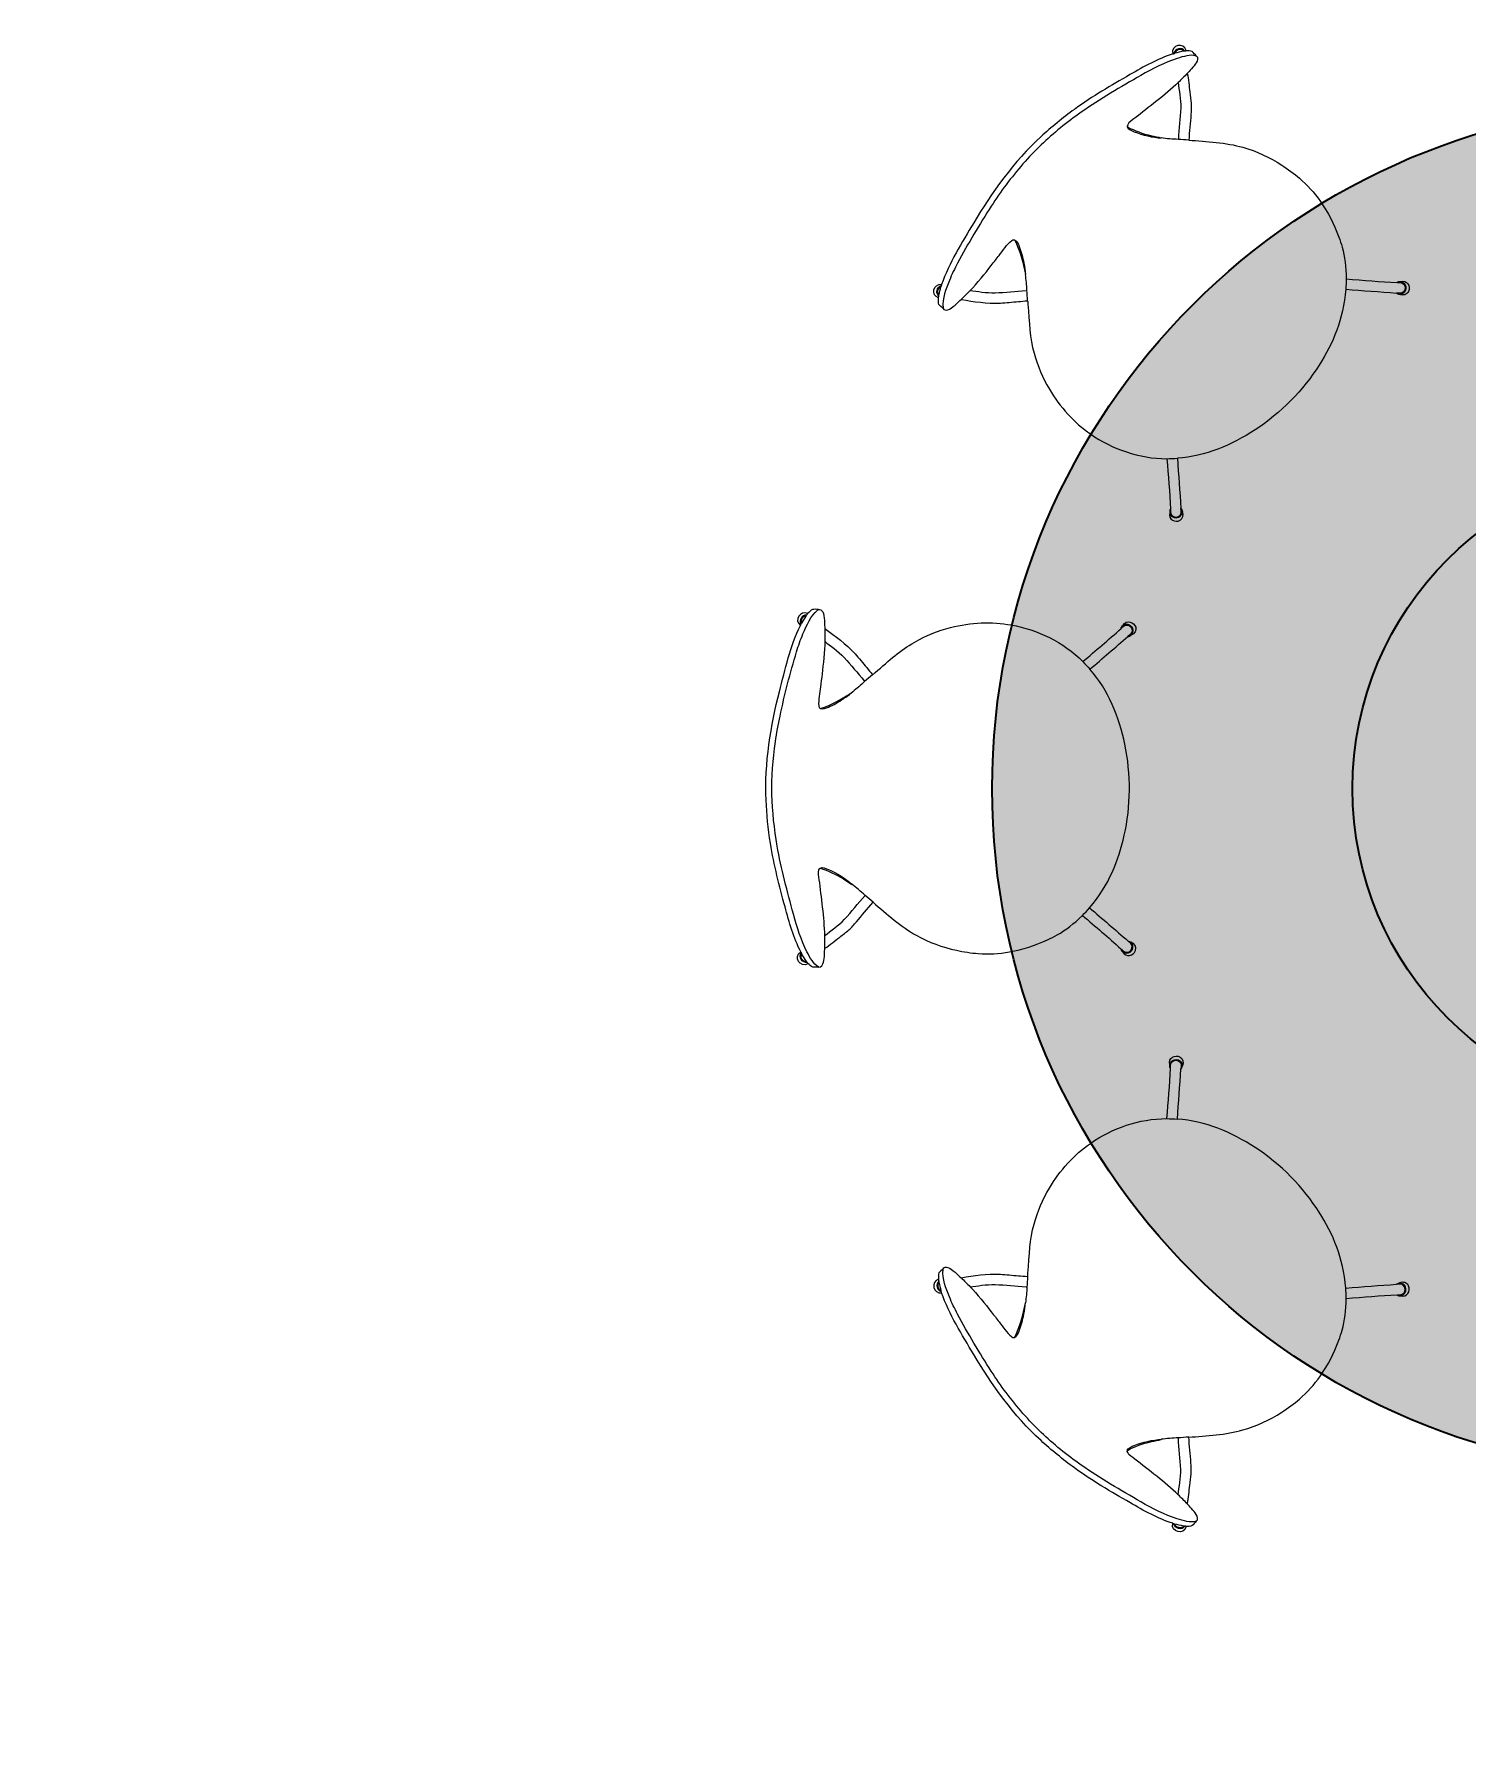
# Model space of a CAD drawing. Header units: millimetres. Extents: x -153917 to -31303, y -39726 to 31262.
# Drawn here: x -71831 to -69846, y -2523 to -167 of the extents above; entities that cross this region are included whole.
import ezdxf

# ---------------------------------------------------------------- set-up
doc = ezdxf.new("R2010")
doc.units = ezdxf.units.MM
doc.header["$LTSCALE"] = 5
for name, color, linetype in [('Bemating', 1, 'Continuous'), ('invulling muren', 252, 'Continuous'), ('Meubel', 8, 'Continuous')]:
    doc.layers.add(name, color=color, linetype=linetype)
doc.styles.add('Geneva', font='')
doc.styles.get('Geneva').set_extended_font_data('Geneva')
doc.dimstyles.new('ISO-25', dxfattribs={"dimtxt": 100, "dimasz": 25, "dimexe": 1.25, "dimexo": 0.625, "dimtad": 1, "dimtxsty": 'Standard', "dimblk": 'ARCHTICK', "dimcen": 2.5, "dimse1": 1, "dimse2": 1, "dimadec": 0, "dimazin": 0, "dimtfac": 1, "dimtmove": 0, "dimatfit": 3, "dimfxl": 1, "dimarcsym": 0})

# ---------------------------------------------------------------- blocks, each defined once
blk = doc.blocks.new('_ArchTick')
at = {"color": 0, "linetype": 'ByBlock', "const_width": 0.15}
blk.add_lwpolyline([(-0.5, -0.5), (0.5, 0.5)], dxfattribs=at)
blk = doc.blocks.new('*D524')
at = {"layer": 'Bemating', "color": 0, "lineweight": -2, "transparency": 16777216}
for p, q in [((-80401.8, -10738.3), (-80401.8, -10989.5)), ((-63201.8, -10738.3), (-63201.8, -10989.5)), ((-80401.8, -10988.3), (-63201.8, -10988.3))]:
    blk.add_line(p, q, dxfattribs=at)
at = {"layer": 'Defpoints', "color": 0, "transparency": 16777216}
for p in [(-80401.8, 501.3), (-63201.8, -2778.7), (-63201.8, -10988.3)]:
    blk.add_point(p, dxfattribs=at)
at = {"layer": 'Bemating', "color": 0, "lineweight": -2, "transparency": 16777216, "xscale": 75, "yscale": 75, "zscale": 75, "rotation": 180}
blk.add_blockref('_ArchTick', (-80401.8, -10988.3), dxfattribs=at)
at = {"layer": 'Bemating', "color": 0, "lineweight": -2, "transparency": 16777216, "xscale": 75, "yscale": 75, "zscale": 75}
blk.add_blockref('_ArchTick', (-63201.8, -10988.3), dxfattribs=at)
at = {"layer": 'Bemating', "color": 0, "transparency": 16777216, "insert": (-71801.8, -10937.6), "char_height": 100, "attachment_point": 5, "style": 'Geneva'}
blk.add_mtext('17200', dxfattribs=at)

msp = doc.modelspace()

# ---------------------------------------------------------------- hatches: boundary and pattern name
at = {"layer": 'invulling muren'}
h = msp.add_hatch(dxfattribs=at)
h.set_pattern_fill('ANSI32', color=256, scale=10)
h.set_pattern_definition([(45, (1e-11, -23136.5), (-67.35192, 67.35192), []), (45, (44.9, -23136.5), (-67.35192, 67.35192), [])])
h.paths.add_polyline_path([(-66931.814, 4985.315), (-68951.814, 4985.315), (-68951.814, 4365.315), (-68801.814, 4365.315), (-68801.814, 4395.315), (-68801.814, 4835.315), (-66931.814, 4835.315)])
h.paths.add_polyline_path([(-63351.814, 4985.315), (-65371.814, 4985.315), (-65371.814, 4835.315), (-63501.814, 4835.315), (-63501.814, 4172.815), (-63501.814, 2865.315), (-63351.814, 2865.315), (-63351.814, 4172.815)])
h.paths.add_polyline_path([(-68801.814, 2905.315), (-68951.814, 2905.315), (-68951.814, 1785.315), (-69761.814, 1785.315), (-69761.814, 1635.315), (-69731.814, 1635.315), (-69011.814, 1635.315), (-68897.75, 1521.252), (-68890.679, 1528.323), (-68791.684, 1627.318), (-68801.814, 1637.447)])
h.paths.add_polyline_path([(-71421.814, 1785.315), (-72761.814, 1785.315), (-72761.814, 1635.315), (-72731.814, 1635.315), (-72371.814, 1635.315), (-71421.814, 1635.315)])
h.paths.add_polyline_path([(-74221.814, 1785.315), (-75941.814, 1785.315), (-75941.814, 1845.315), (-76091.814, 1845.315), (-76091.814, 1635.315), (-75301.814, 1635.315), (-75301.814, 385.315), (-75301.814, -64.685), (-75301.814, -564.685), (-75301.814, -964.685), (-75751.814, -964.685), (-75751.814, -1414.685), (-75301.814, -1414.685), (-75301.814, -1464.685), (-75291.814, -1464.685), (-75151.814, -1464.685), (-75151.814, -664.685), (-75151.814, 1635.315), (-74221.814, 1635.315)])
h.paths.add_polyline_path([(-75301.814, -1164.685), (-75301.814, -1314.685), (-75651.814, -1314.685), (-75651.814, -1164.685)], flags=16)
h.paths.add_polyline_path([(-75315.634, -1235.416, -1), (-75415.634, -1235.416, -1)], flags=0)
h.paths.add_polyline_path([(-75443.869, -1235.416, -1), (-75543.869, -1235.416, -1)], flags=0)
h.paths.add_polyline_path([(-79311.814, 1845.315), (-79461.814, 1845.315), (-79461.814, 1785.315), (-80251.814, 1785.315), (-80251.814, 651.315), (-80251.814, -434.685), (-80101.814, -434.685), (-80101.814, -404.685), (-80101.814, 651.315), (-80101.814, 1635.315), (-79311.814, 1635.315)])
h.paths.add_polyline_path([(-80101.814, -1524.685), (-80101.814, -1494.685), (-80251.814, -1494.685), (-80251.814, -3644.685), (-80101.814, -3644.685), (-80101.814, -2464.685)])
h.paths.add_polyline_path([(-80101.814, -4704.685), (-80251.814, -4704.685), (-80251.814, -6914.685), (-79331.814, -6914.685), (-79331.814, -6764.685), (-79361.814, -6764.685), (-80101.814, -6764.685), (-80101.814, -5676.685)])
h.paths.add_polyline_path([(-77231.814, -6764.685), (-77871.814, -6764.685), (-77871.814, -6914.685), (-77231.814, -6914.685)])
h.paths.add_polyline_path([(-73831.814, -6764.685), (-74101.814, -6764.685), (-75151.814, -6764.685), (-75151.814, -6514.685), (-75161.814, -6514.685), (-75301.814, -6514.685), (-75301.814, -6764.685), (-75771.814, -6764.685), (-75771.814, -6914.685), (-73831.814, -6914.685)])
h.paths.add_polyline_path([(-75151.814, -2314.685), (-75161.814, -2314.685), (-75301.814, -2314.685), (-75301.814, -3064.685), (-75301.814, -3164.685), (-75301.814, -4764.685), (-75291.814, -4764.685), (-75151.814, -4764.685), (-75151.814, -3214.685), (-72251.814, -3214.685), (-71561.814, -3214.685), (-71432.334, -3344.164), (-71425.263, -3337.093), (-71326.268, -3238.098), (-71499.682, -3064.685), (-75151.814, -3064.685)])
h.paths.add_polyline_path([(-70551.814, -4014.685), (-70501.814, -4014.685), (-70501.814, -4004.685), (-70501.814, -3864.685), (-70699.682, -3864.685), (-70725.227, -3839.139), (-70732.298, -3846.21), (-70831.293, -3945.205), (-70701.814, -4074.685), (-70701.814, -5164.685), (-70751.814, -5164.685), (-70751.814, -5264.685), (-70701.814, -5264.685), (-70701.814, -6764.685), (-71701.814, -6764.685), (-71701.814, -5264.685), (-71601.814, -5264.685), (-71601.814, -5164.685), (-71801.814, -5164.685), (-71801.814, -6764.685), (-71971.814, -6764.685), (-71971.814, -6914.685), (-71411.814, -6914.685), (-71351.814, -6914.685), (-71351.814, -9714.685), (-70031.814, -9714.685), (-70031.814, -9564.685), (-70061.814, -9564.685), (-71201.814, -9564.685), (-71201.814, -6914.685), (-70551.814, -6914.685)])
h.paths.add_polyline_path([(-67401.814, -5676.685), (-67401.814, -5614.685), (-67411.814, -5614.685), (-67701.814, -5614.685), (-67701.814, -9564.685), (-68571.814, -9564.685), (-68571.814, -9714.685), (-67551.814, -9714.685), (-67551.814, -6414.685), (-67491.814, -6414.685), (-66991.814, -6414.685), (-66991.814, -6264.685), (-67401.814, -6264.685)])
h.paths.add_polyline_path([(-63351.814, -5602.185), (-63351.814, -1794.685), (-63501.814, -1794.685), (-63501.814, -1824.685), (-63501.814, -2624.685), (-63501.814, -2928.685), (-63501.814, -5614.685), (-63501.814, -6264.685), (-63811.814, -6264.685), (-63811.814, -6414.685), (-63351.814, -6414.685)])
h.paths.add_polyline_path([(-63551.814, -114.685), (-63551.814, -264.685), (-63501.814, -264.685), (-63501.814, -734.685), (-63351.814, -734.685), (-63351.814, 1905.315), (-63501.814, 1905.315), (-63501.814, 1635.315), (-63501.814, 651.315), (-63501.814, -114.685)])
h.paths.add_polyline_path([(-64401.814, -264.685), (-64401.814, -114.685), (-67551.814, -114.685), (-67551.814, 387.447), (-67709.811, 545.445), (-67716.882, 538.374), (-67815.877, 439.379), (-67701.814, 325.315), (-67701.814, -3864.685), (-69651.814, -3864.685), (-69651.814, -3874.685), (-69651.814, -4014.685), (-67701.814, -4014.685), (-67701.814, -4764.685), (-67691.814, -4764.685), (-67401.814, -4764.685), (-67401.814, -264.685)])
at = {"layer": 'Meubel', "true_color": 0xf0eeea, "transparency": 33554687}
h = msp.add_hatch(color=7, dxfattribs=at)
h.dxf.hatch_style = 1
h.paths.add_polyline_path([(-70501.814, -1214.685, 1), (-68601.814, -1214.685, 1)])
h.paths.add_polyline_path([(-69101.814, -1214.685, -1), (-70001.814, -1214.685, -1)], flags=0)
h.paths.add_polyline_path([(-69101.814, -1214.685, 1), (-70001.814, -1214.685, 1)], flags=16)
h = msp.add_hatch(color=7, dxfattribs=at)
h.dxf.hatch_style = 1
h.paths.add_polyline_path([(-70001.814, -1214.685, 1), (-69101.814, -1214.685, 1)])

# ---------------------------------------------------------------- linework, layer by layer
at = {"layer": 'Meubel'}
for radius in [950, 950, 950, 450, 450, 450]:
    msp.add_circle((-69551.814, -1214.685), radius, dxfattribs=at)
at = {"layer": 'Meubel', "lineweight": 9}
for points, knots in [([(-70232.637, -190.522), (-70232.607, -190.451), (-70232.58, -190.381), (-70232.55, -190.31), (-70235.451, -178.143), (-70254.271, -182.519), (-70251.16, -194.942)], [0, 0, 0, 0, 1, 1, 1, 2, 2, 2, 2]), ([(-70251.16, -194.942), (-70271.401, -201.321), (-70291.685, -212.651), (-70310.729, -223.654), (-70336.853, -238.748), (-70362.244, -253.539), (-70387.558, -271.856), (-70403.787, -283.597), (-70419.78, -296.766), (-70434.011, -309.7), (-70471.516, -343.791), (-70503.28, -388.567), (-70527.41, -429.217), (-70543.81, -456.848), (-70561.533, -484.886), (-70571.948, -514.889)], [0, 0, 0, 0, 1, 1, 1, 2, 2, 2, 3, 3, 3, 4, 4, 4, 5, 5, 5, 5]), ([(-70218.536, -197.748), (-70218.597, -197.788), (-70218.687, -197.828), (-70218.778, -197.864), (-70222.979, -196.197), (-70227.482, -196.835), (-70231.586, -197.567), (-70236.223, -198.395), (-70240.982, -199.719), (-70245.264, -201.141), (-70262.048, -206.724), (-70279.366, -215.448), (-70295.363, -224.706), (-70323.196, -240.815), (-70352.179, -257.282), (-70378.086, -275.704), (-70398.08, -289.918), (-70416.625, -304.682), (-70433.91, -321.172), (-70451.425, -337.883), (-70467.243, -356.29), (-70482.424, -376.384), (-70489.545, -385.812), (-70496.424, -395.999), (-70502.994, -406.063), (-70519.452, -431.278), (-70535.285, -458.431), (-70549.722, -485.208), (-70553.955, -493.061), (-70557.677, -500.857), (-70561.091, -509.205), (-70566.063, -521.355), (-70571.342, -534.115), (-70569.957, -547.304), (-70569.645, -547.688), (-70569.715, -547.955), (-70569.773, -548.144)], [0, 0, 0, 0, 1, 1, 1, 2, 2, 2, 3, 3, 3, 4, 4, 4, 5, 5, 5, 6, 6, 6, 7, 7, 7, 8, 8, 8, 9, 9, 9, 10, 10, 10, 11, 11, 11, 12, 12, 12, 12]), ([(-70249.686, -194.311), (-70249.545, -194.36), (-70249.406, -194.385), (-70249.268, -194.41), (-70248.882, -194.172), (-70248.617, -194.067), (-70248.424, -193.89)], [0, 0, 0, 0, 1, 1, 1, 2, 2, 2, 2]), ([(-70235.866, -190.943), (-70235.882, -190.977), (-70235.903, -191.011), (-70235.92, -191.044), (-70240.172, -191.895), (-70244.27, -193.13), (-70248.424, -193.89)], [0, 0, 0, 0, 1, 1, 1, 2, 2, 2, 2]), ([(-70218.536, -197.748), (-70219.839, -196.395), (-70222.59, -192.756), (-70224.427, -191.705), (-70226.96, -190.259), (-70229.471, -190.952), (-70232.637, -190.522)], [0, 0, 0, 0, 1, 1, 1, 2, 2, 2, 2]), ([(-70218.536, -197.748), (-70215.185, -199.597), (-70217.008, -204.316), (-70218.83, -207.36), (-70221.843, -212.388), (-70228.465, -218.892), (-70231.058, -221.991)], [0, 0, 0, 0, 1, 1, 1, 2, 2, 2, 2]), ([(-70243.582, -234.515), (-70261.809, -251.748), (-70284.91, -269.254), (-70303.782, -283.913), (-70307.586, -286.866), (-70311.899, -289.596), (-70313.756, -293.242), (-70314.282, -294.278), (-70314.861, -295.357), (-70314.202, -296.294)], [0, 0, 0, 0, 1, 1, 1, 2, 2, 2, 3, 3, 3, 3]), ([(-70243.582, -234.515), (-70242.667, -245.458), (-70239.591, -257.635), (-70240.1, -269.873), (-70240.698, -284.237), (-70242.517, -298.163), (-70243.372, -313.449)], [0, 0, 0, 0, 1, 1, 1, 2, 2, 2, 2]), ([(-70231.058, -221.991), (-70229.223, -230.027), (-70228.5, -239.564), (-70227.492, -247.776), (-70226.821, -253.251), (-70225.909, -258.422), (-70225.596, -263.56), (-70225.29, -268.547), (-70225.68, -274.199), (-70225.998, -278.924), (-70226.781, -290.577), (-70228.273, -302.4), (-70228.848, -314.501)], [0, 0, 0, 0, 1, 1, 1, 2, 2, 2, 3, 3, 3, 4, 4, 4, 4]), ([(-70314.202, -296.294), (-70314.225, -296.338), (-70314.25, -296.384), (-70314.272, -296.431), (-70313.712, -299.357), (-70308.032, -301.647), (-70304.627, -303.011), (-70293.433, -307.49), (-70278.372, -310.885), (-70267.368, -311.555)], [0, 0, 0, 0, 1, 1, 1, 2, 2, 2, 3, 3, 3, 3]), ([(-70314.202, -296.294), (-70314.158, -296.267), (-70314.113, -296.243), (-70314.067, -296.218), (-70303.663, -301.63), (-70293.456, -305.454), (-70280.843, -308.485), (-70276.097, -309.628), (-70271.087, -309.848), (-70267.3, -311.361), (-70267.298, -311.363), (-70267.365, -311.54), (-70267.368, -311.555)], [0, 0, 0, 0, 1, 1, 1, 2, 2, 2, 3, 3, 3, 4, 4, 4, 4]), ([(-70228.848, -314.501), (-70204.284, -316.362), (-70177.143, -317.907), (-70154.127, -324.483), (-70134.624, -330.057), (-70117.035, -338.144), (-70100.027, -349.165), (-70091.723, -354.547), (-70082.552, -361.176), (-70075.425, -367.419), (-70064.532, -376.96), (-70055.113, -387.108), (-70046.268, -399.725), (-70035.263, -415.423), (-70027.837, -430.069), (-70020.795, -449.001), (-70019.011, -453.79), (-70017.431, -458.431), (-70016.164, -463.104), (-70012.467, -476.735), (-70010.893, -490.219), (-70010.358, -507.101)], [0, 0, 0, 0, 1, 1, 1, 2, 2, 2, 3, 3, 3, 4, 4, 4, 5, 5, 5, 6, 6, 6, 7, 7, 7, 7]), ([(-70532.376, -523.309), (-70522.857, -513.47), (-70511.278, -499.256), (-70502.974, -488.578), (-70499.276, -483.818), (-70495.449, -478.817), (-70492.088, -474.474), (-70487.068, -467.985), (-70480.843, -459.024), (-70475.122, -454.187), (-70474.468, -453.634), (-70472.344, -452.133), (-70470.912, -453.004)], [0, 0, 0, 0, 1, 1, 1, 2, 2, 2, 3, 3, 3, 4, 4, 4, 4]), ([(-70470.912, -453.004), (-70470.843, -452.981), (-70470.771, -452.96), (-70470.702, -452.937), (-70467.039, -454.592), (-70465.709, -458.768), (-70464.301, -462.264), (-70461.495, -469.225), (-70459.301, -477.282), (-70457.763, -485.207), (-70456.715, -490.609), (-70455.578, -496.216), (-70455.652, -500.891)], [0, 0, 0, 0, 1, 1, 1, 2, 2, 2, 3, 3, 3, 4, 4, 4, 4]), ([(-70453.863, -522.887), (-70453.524, -515.703), (-70455.088, -508.187), (-70455.408, -501.173), (-70455.412, -501.076), (-70455.633, -500.986), (-70455.652, -500.891)], [0, 0, 0, 0, 1, 1, 1, 2, 2, 2, 2]), ([(-69939.949, -512.047), (-69938.105, -512.531), (-69935.691, -512.1), (-69934.19, -512.451), (-69926.865, -514.177), (-69927.277, -524.454), (-69933.738, -526.758), (-69935.706, -527.459), (-69937.716, -526.535), (-69940.58, -526.782)], [0, 0, 0, 0, 1, 1, 1, 2, 2, 2, 3, 3, 3, 3]), ([(-69934.687, -510.784), (-69927.168, -507.833), (-69920.085, -517.619), (-69924.143, -524.78), (-69926.473, -528.89), (-69931.273, -530.798), (-69936.686, -528.571)], [0, 0, 0, 0, 1, 1, 1, 2, 2, 2, 2]), ([(-69934.687, -510.784), (-69927.122, -512.578), (-69925.122, -522.399), (-69931.216, -526.754), (-69932.828, -527.908), (-69934.514, -528.07), (-69936.686, -528.571)], [0, 0, 0, 0, 1, 1, 1, 2, 2, 2, 2]), ([(-70569.773, -548.144), (-70571.609, -546.763), (-70574.744, -544.193), (-70575.606, -542.463), (-70576.699, -540.276), (-70576.28, -536.876), (-70576.368, -533.622)], [0, 0, 0, 0, 1, 1, 1, 2, 2, 2, 2]), ([(-70569.773, -548.144), (-70568.862, -550.424), (-70565.84, -550.967), (-70563.324, -550.161), (-70557.418, -548.266), (-70548.685, -538.935), (-70544.9, -535.833)], [0, 0, 0, 0, 1, 1, 1, 2, 2, 2, 2]), ([(-70544.9, -535.833), (-70526.619, -538.529), (-70509.844, -541.76), (-70490.282, -540.682), (-70482.39, -540.247), (-70473.657, -539.293), (-70465.444, -538.578), (-70461.224, -538.209), (-70456.94, -537.963), (-70452.81, -537.411)], [0, 0, 0, 0, 1, 1, 1, 2, 2, 2, 3, 3, 3, 3]), ([(-70532.376, -523.309), (-70522.666, -524.33), (-70510.453, -526.716), (-70497.439, -526.369), (-70483.146, -525.986), (-70469.492, -524.161), (-70454.705, -523.216), (-70454.414, -523.195), (-70454.121, -522.986), (-70453.863, -522.887)], [0, 0, 0, 0, 1, 1, 1, 2, 2, 2, 3, 3, 3, 3]), ([(-70452.81, -537.411), (-70452.313, -538.569), (-70452.414, -540.442), (-70452.294, -542.04), (-70450.331, -568.215), (-70449.423, -589.173), (-70443.664, -610.024), (-70438.56, -628.503), (-70431.934, -644.353), (-70422.415, -660.338), (-70407.721, -685.014), (-70388.029, -706.844), (-70365.482, -722.307), (-70334.59, -743.494), (-70298.685, -756.545), (-70259.369, -756.743)], [0, 0, 0, 0, 1, 1, 1, 2, 2, 2, 3, 3, 3, 4, 4, 4, 5, 5, 5, 5]), ([(-70010.99, -521.414), (-70014.623, -563.903), (-70028.644, -595.787), (-70048.122, -626.868), (-70069.374, -660.778), (-70101.92, -694.048), (-70136.863, -716.623), (-70169.616, -737.782), (-70206.029, -753.596), (-70244.845, -756.111)], [0, 0, 0, 0, 1, 1, 1, 2, 2, 2, 3, 3, 3, 3]), ([(-70255.475, -831.783), (-70258.266, -840.598), (-70247.632, -846.307), (-70241.058, -842.116), (-70237.364, -839.76), (-70235.415, -834.986), (-70237.794, -829.889)], [0, 0, 0, 0, 1, 1, 1, 2, 2, 2, 2]), ([(-70254.317, -826.626), (-70253.955, -828.217), (-70254.313, -829.392), (-70254.223, -830.4), (-70253.625, -837.034), (-70247.741, -839.015), (-70243.372, -836.852), (-70238.844, -834.606), (-70239.259, -830.84), (-70239.793, -825.573)], [0, 0, 0, 0, 1, 1, 1, 2, 2, 2, 3, 3, 3, 3]), ([(-70742.935, -966.194), (-70745.21, -965.872), (-70749.243, -965.473), (-70751.077, -966.086), (-70753.396, -966.86), (-70755.503, -969.561), (-70757.867, -971.799)], [0, 0, 0, 0, 1, 1, 1, 2, 2, 2, 2]), ([(-70742.935, -966.194), (-70740.679, -965.226), (-70738.158, -966.979), (-70736.949, -969.328), (-70734.112, -974.844), (-70734.535, -987.617), (-70734.052, -992.487)], [0, 0, 0, 0, 1, 1, 1, 2, 2, 2, 2]), ([(-70767.393, -1441.239), (-70777.195, -1422.416), (-70783.527, -1400.061), (-70789.213, -1378.815), (-70797.012, -1349.67), (-70804.507, -1321.257), (-70809.455, -1290.405), (-70812.628, -1270.627), (-70814.625, -1250.007), (-70815.542, -1230.798), (-70817.956, -1180.171), (-70808.755, -1126.05), (-70797.074, -1080.243), (-70789.132, -1049.109), (-70781.839, -1016.751), (-70767.988, -988.171)], [0, 0, 0, 0, 1, 1, 1, 2, 2, 2, 3, 3, 3, 4, 4, 4, 5, 5, 5, 5]), ([(-70742.34, -1462.323), (-70742.355, -1462.252), (-70742.391, -1462.16), (-70742.43, -1462.07), (-70746.579, -1460.278), (-70749.311, -1456.644), (-70751.696, -1453.223), (-70754.39, -1449.36), (-70756.819, -1445.058), (-70758.84, -1441.025), (-70766.762, -1425.209), (-70772.837, -1406.795), (-70777.603, -1388.936), (-70785.894, -1357.865), (-70794.743, -1325.728), (-70800.036, -1294.382), (-70804.123, -1270.193), (-70806.797, -1246.64), (-70807.359, -1222.757), (-70807.928, -1198.556), (-70806.097, -1174.355), (-70802.623, -1149.412), (-70800.992, -1137.71), (-70798.652, -1125.642), (-70796.181, -1113.881), (-70789.989, -1084.414), (-70781.985, -1054.018), (-70773.26, -1024.875), (-70770.7, -1016.329), (-70767.818, -1008.184), (-70764.33, -999.867), (-70759.254, -987.76), (-70753.964, -975.005), (-70743.659, -966.658), (-70743.167, -966.607), (-70743.028, -966.369), (-70742.935, -966.194)], [0, 0, 0, 0, 1, 1, 1, 2, 2, 2, 3, 3, 3, 4, 4, 4, 5, 5, 5, 6, 6, 6, 7, 7, 7, 8, 8, 8, 9, 9, 9, 10, 10, 10, 11, 11, 11, 12, 12, 12, 12]), ([(-70667.819, -1056.489), (-70666.649, -1056.021), (-70665.396, -1054.625), (-70664.181, -1053.58), (-70644.285, -1036.461), (-70628.823, -1022.282), (-70610.007, -1011.61), (-70593.331, -1002.153), (-70577.438, -995.631), (-70559.404, -991.059), (-70531.565, -984.001), (-70502.205, -982.489), (-70475.328, -987.499), (-70438.502, -994.36), (-70403.885, -1010.521), (-70375.945, -1038.181)], [0, 0, 0, 0, 1, 1, 1, 2, 2, 2, 3, 3, 3, 4, 4, 4, 5, 5, 5, 5]), ([(-70322.958, -992.339), (-70321.576, -991.47), (-70320.999, -990.386), (-70320.222, -989.737), (-70315.108, -985.468), (-70309.547, -988.228), (-70307.987, -992.848), (-70306.374, -997.637), (-70309.33, -1000.007), (-70313.432, -1003.353)], [0, 0, 0, 0, 1, 1, 1, 2, 2, 2, 3, 3, 3, 3]), ([(-70320.13, -987.874), (-70315.87, -979.666), (-70304.314, -983.149), (-70302.629, -990.761), (-70301.683, -995.039), (-70303.68, -999.793), (-70308.967, -1001.715)], [0, 0, 0, 0, 1, 1, 1, 2, 2, 2, 2]), ([(-70734.052, -1010.199), (-70734.279, -1023.887), (-70736.142, -1042.126), (-70737.821, -1055.548), (-70738.571, -1061.528), (-70739.402, -1067.771), (-70740.095, -1073.218), (-70741.135, -1081.357), (-70743.069, -1092.094), (-70742.444, -1099.56), (-70742.373, -1100.414), (-70741.932, -1102.977), (-70740.304, -1103.373)], [0, 0, 0, 0, 1, 1, 1, 2, 2, 2, 3, 3, 3, 4, 4, 4, 4]), ([(-70734.052, -992.487), (-70719.219, -1003.508), (-70705.073, -1013.084), (-70692.003, -1027.679), (-70686.731, -1033.567), (-70681.229, -1040.417), (-70675.928, -1046.73), (-70673.204, -1049.975), (-70670.349, -1053.178), (-70667.819, -1056.489)], [0, 0, 0, 0, 1, 1, 1, 2, 2, 2, 3, 3, 3, 3]), ([(-70734.052, -1010.199), (-70726.465, -1016.343), (-70716.141, -1023.291), (-70707.184, -1032.74), (-70697.349, -1043.117), (-70688.984, -1054.062), (-70679.196, -1065.187), (-70679.006, -1065.407), (-70678.946, -1065.762), (-70678.833, -1066.014)], [0, 0, 0, 0, 1, 1, 1, 2, 2, 2, 3, 3, 3, 3]), ([(-70366.716, -1380.215), (-70339.241, -1347.601), (-70326.61, -1315.142), (-70318.406, -1279.391), (-70309.455, -1240.386), (-70308.943, -1193.846), (-70317.689, -1153.175), (-70325.887, -1115.054), (-70340.452, -1078.124), (-70366.121, -1048.898)], [0, 0, 0, 0, 1, 1, 1, 2, 2, 2, 3, 3, 3, 3]), ([(-70740.304, -1103.373), (-70740.271, -1103.438), (-70740.235, -1103.504), (-70740.203, -1103.57), (-70736.443, -1104.989), (-70732.549, -1102.977), (-70729.081, -1101.501), (-70722.175, -1098.563), (-70714.927, -1094.416), (-70708.235, -1089.9), (-70703.675, -1086.822), (-70698.906, -1083.661), (-70695.652, -1080.303)], [0, 0, 0, 0, 1, 1, 1, 2, 2, 2, 3, 3, 3, 4, 4, 4, 4]), ([(-70678.833, -1066.014), (-70683.673, -1071.334), (-70690.094, -1075.543), (-70695.28, -1080.276), (-70695.351, -1080.342), (-70695.572, -1080.25), (-70695.652, -1080.303)], [0, 0, 0, 0, 1, 1, 1, 2, 2, 2, 2]), ([(-70734.052, -1418.615), (-70734.755, -1393.542), (-70738.711, -1364.827), (-70741.691, -1341.118), (-70742.292, -1336.34), (-70743.412, -1331.36), (-70742.146, -1327.469), (-70741.786, -1326.364), (-70741.432, -1325.192), (-70740.304, -1324.995)], [0, 0, 0, 0, 1, 1, 1, 2, 2, 2, 3, 3, 3, 3]), ([(-70740.304, -1324.995), (-70740.289, -1324.948), (-70740.274, -1324.897), (-70740.256, -1324.849), (-70737.791, -1323.176), (-70732.156, -1325.573), (-70728.784, -1327.016), (-70717.701, -1331.764), (-70704.651, -1340.013), (-70696.396, -1347.321)], [0, 0, 0, 0, 1, 1, 1, 2, 2, 2, 3, 3, 3, 3]), ([(-70740.304, -1324.995), (-70740.292, -1325.046), (-70740.277, -1325.093), (-70740.262, -1325.144), (-70729.078, -1328.675), (-70719.157, -1333.187), (-70708.095, -1339.963), (-70703.931, -1342.511), (-70700.233, -1345.898), (-70696.485, -1347.506), (-70696.483, -1347.506), (-70696.405, -1347.333), (-70696.396, -1347.321)], [0, 0, 0, 0, 1, 1, 1, 2, 2, 2, 3, 3, 3, 4, 4, 4, 4]), ([(-70734.052, -1418.615), (-70725.667, -1411.524), (-70714.882, -1405.088), (-70706.588, -1396.075), (-70696.855, -1385.496), (-70688.293, -1374.362), (-70678.089, -1362.949)], [0, 0, 0, 0, 1, 1, 1, 2, 2, 2, 2]), ([(-70734.052, -1436.327), (-70727.072, -1431.942), (-70719.818, -1425.709), (-70713.298, -1420.616), (-70708.952, -1417.219), (-70704.651, -1414.207), (-70700.796, -1410.795), (-70697.054, -1407.485), (-70693.333, -1403.213), (-70690.216, -1399.647), (-70682.53, -1390.854), (-70675.225, -1381.438), (-70667.075, -1372.475)], [0, 0, 0, 0, 1, 1, 1, 2, 2, 2, 3, 3, 3, 4, 4, 4, 4]), ([(-70667.075, -1372.475), (-70648.389, -1388.529), (-70628.106, -1406.628), (-70607.182, -1418.252), (-70589.449, -1428.102), (-70571.294, -1434.821), (-70551.474, -1439.054), (-70541.796, -1441.12), (-70530.625, -1442.918), (-70521.171, -1443.543), (-70506.721, -1444.499), (-70492.885, -1443.983), (-70477.709, -1441.316), (-70458.827, -1437.997), (-70443.22, -1432.892), (-70424.854, -1424.485), (-70420.206, -1422.36), (-70415.807, -1420.196), (-70411.607, -1417.787), (-70399.354, -1410.763), (-70388.706, -1402.341), (-70376.391, -1390.782)], [0, 0, 0, 0, 1, 1, 1, 2, 2, 2, 3, 3, 3, 4, 4, 4, 5, 5, 5, 6, 6, 6, 7, 7, 7, 7]), ([(-70742.34, -1462.323), (-70738.664, -1463.386), (-70736.616, -1458.76), (-70735.752, -1455.319), (-70734.327, -1449.633), (-70734.41, -1440.352), (-70734.052, -1436.327)], [0, 0, 0, 0, 1, 1, 1, 2, 2, 2, 2]), ([(-70323.106, -1437.071), (-70321.461, -1438.033), (-70320.058, -1440.045), (-70318.749, -1440.858), (-70312.348, -1444.817), (-70305.374, -1437.259), (-70308.312, -1431.061), (-70309.208, -1429.174), (-70311.283, -1428.406), (-70313.134, -1426.206)], [0, 0, 0, 0, 1, 1, 1, 2, 2, 2, 3, 3, 3, 3]), ([(-70320.279, -1441.685), (-70317.049, -1449.089), (-70305.121, -1447.178), (-70302.927, -1439.244), (-70301.668, -1434.69), (-70303.713, -1429.948), (-70309.115, -1427.695)], [0, 0, 0, 0, 1, 1, 1, 2, 2, 2, 2]), ([(-70320.279, -1441.685), (-70313.661, -1445.766), (-70305.302, -1440.236), (-70306.532, -1432.847), (-70306.856, -1430.892), (-70307.934, -1429.585), (-70309.115, -1427.695)], [0, 0, 0, 0, 1, 1, 1, 2, 2, 2, 2]), ([(-70757.421, -1457.462), (-70757.45, -1457.534), (-70757.48, -1457.602), (-70757.51, -1457.674), (-70768.164, -1464.226), (-70778.377, -1447.824), (-70767.393, -1441.239)], [0, 0, 0, 0, 1, 1, 1, 2, 2, 2, 2]), ([(-70766.797, -1442.727), (-70766.663, -1442.793), (-70766.547, -1442.873), (-70766.431, -1442.953), (-70766.327, -1443.394), (-70766.214, -1443.656), (-70766.202, -1443.918)], [0, 0, 0, 0, 1, 1, 1, 2, 2, 2, 2]), ([(-70759.406, -1454.882), (-70759.394, -1454.846), (-70759.385, -1454.807), (-70759.373, -1454.771), (-70761.779, -1451.163), (-70763.803, -1447.392), (-70766.202, -1443.918)], [0, 0, 0, 0, 1, 1, 1, 2, 2, 2, 2]), ([(-70742.34, -1462.323), (-70744.218, -1462.359), (-70748.737, -1462.987), (-70750.779, -1462.431), (-70753.592, -1461.663), (-70754.878, -1459.397), (-70757.421, -1457.462)], [0, 0, 0, 0, 1, 1, 1, 2, 2, 2, 2]), ([(-70255.475, -1597.587), (-70258.266, -1588.771), (-70247.632, -1583.063), (-70241.058, -1587.253), (-70237.364, -1589.609), (-70235.415, -1594.383), (-70237.794, -1599.481)], [0, 0, 0, 0, 1, 1, 1, 2, 2, 2, 2]), ([(-70254.317, -1602.743), (-70253.955, -1601.152), (-70254.313, -1599.978), (-70254.223, -1598.969), (-70253.625, -1592.335), (-70247.741, -1590.354), (-70243.372, -1592.518), (-70238.844, -1594.764), (-70239.259, -1598.53), (-70239.793, -1603.796)], [0, 0, 0, 0, 1, 1, 1, 2, 2, 2, 3, 3, 3, 3]), ([(-70452.81, -1891.958), (-70452.313, -1890.8), (-70452.414, -1888.927), (-70452.294, -1887.329), (-70450.331, -1861.155), (-70449.423, -1840.196), (-70443.664, -1819.345), (-70438.56, -1800.866), (-70431.934, -1785.016), (-70422.415, -1769.031), (-70407.721, -1744.355), (-70388.029, -1722.526), (-70365.482, -1707.063), (-70334.59, -1685.875), (-70298.685, -1672.825), (-70259.369, -1672.627)], [0, 0, 0, 0, 1, 1, 1, 2, 2, 2, 3, 3, 3, 4, 4, 4, 5, 5, 5, 5]), ([(-70010.99, -1907.955), (-70014.623, -1865.466), (-70028.644, -1833.583), (-70048.122, -1802.502), (-70069.374, -1768.591), (-70101.92, -1735.321), (-70136.863, -1712.746), (-70169.616, -1691.588), (-70206.029, -1675.773), (-70244.845, -1673.258)], [0, 0, 0, 0, 1, 1, 1, 2, 2, 2, 3, 3, 3, 3]), ([(-70569.773, -1881.225), (-70571.609, -1882.606), (-70574.744, -1885.176), (-70575.606, -1886.906), (-70576.699, -1889.093), (-70576.28, -1892.493), (-70576.368, -1895.747)], [0, 0, 0, 0, 1, 1, 1, 2, 2, 2, 2]), ([(-70218.536, -2231.621), (-70218.597, -2231.581), (-70218.687, -2231.541), (-70218.778, -2231.505), (-70222.979, -2233.172), (-70227.482, -2232.534), (-70231.586, -2231.802), (-70236.223, -2230.975), (-70240.982, -2229.651), (-70245.264, -2228.228), (-70262.048, -2222.646), (-70279.366, -2213.921), (-70295.363, -2204.663), (-70323.196, -2188.555), (-70352.179, -2172.088), (-70378.086, -2153.666), (-70398.08, -2139.451), (-70416.625, -2124.688), (-70433.91, -2108.197), (-70451.425, -2091.487), (-70467.243, -2073.079), (-70482.424, -2052.986), (-70489.545, -2043.558), (-70496.424, -2033.37), (-70502.994, -2023.306), (-70519.452, -1998.092), (-70535.285, -1970.938), (-70549.722, -1944.162), (-70553.955, -1936.309), (-70557.677, -1928.512), (-70561.091, -1920.164), (-70566.063, -1908.014), (-70571.342, -1895.254), (-70569.957, -1882.065), (-70569.645, -1881.682), (-70569.715, -1881.415), (-70569.773, -1881.225)], [0, 0, 0, 0, 1, 1, 1, 2, 2, 2, 3, 3, 3, 4, 4, 4, 5, 5, 5, 6, 6, 6, 7, 7, 7, 8, 8, 8, 9, 9, 9, 10, 10, 10, 11, 11, 11, 12, 12, 12, 12]), ([(-70569.773, -1881.225), (-70568.862, -1878.945), (-70565.84, -1878.402), (-70563.324, -1879.209), (-70557.418, -1881.103), (-70548.685, -1890.434), (-70544.9, -1893.537)], [0, 0, 0, 0, 1, 1, 1, 2, 2, 2, 2]), ([(-70544.9, -1893.537), (-70526.619, -1890.84), (-70509.844, -1887.609), (-70490.282, -1888.687), (-70482.39, -1889.123), (-70473.657, -1890.076), (-70465.444, -1890.792), (-70461.224, -1891.16), (-70456.94, -1891.407), (-70452.81, -1891.958)], [0, 0, 0, 0, 1, 1, 1, 2, 2, 2, 3, 3, 3, 3]), ([(-70532.376, -1906.061), (-70522.666, -1905.04), (-70510.453, -1902.653), (-70497.439, -1903), (-70483.146, -1903.384), (-70469.492, -1905.208), (-70454.705, -1906.153), (-70454.414, -1906.175), (-70454.121, -1906.383), (-70453.863, -1906.482)], [0, 0, 0, 0, 1, 1, 1, 2, 2, 2, 3, 3, 3, 3]), ([(-70532.376, -1906.061), (-70522.857, -1915.9), (-70511.278, -1930.114), (-70502.974, -1940.792), (-70499.276, -1945.551), (-70495.449, -1950.553), (-70492.088, -1954.895), (-70487.068, -1961.384), (-70480.843, -1970.345), (-70475.122, -1975.182), (-70474.468, -1975.736), (-70472.344, -1977.236), (-70470.912, -1976.365)], [0, 0, 0, 0, 1, 1, 1, 2, 2, 2, 3, 3, 3, 4, 4, 4, 4]), ([(-70453.863, -1906.482), (-70453.524, -1913.666), (-70455.088, -1921.183), (-70455.408, -1928.196), (-70455.412, -1928.293), (-70455.633, -1928.384), (-70455.652, -1928.478)], [0, 0, 0, 0, 1, 1, 1, 2, 2, 2, 2]), ([(-69939.949, -1917.322), (-69938.105, -1916.838), (-69935.691, -1917.27), (-69934.19, -1916.918), (-69926.865, -1915.192), (-69927.277, -1904.916), (-69933.738, -1902.611), (-69935.706, -1901.91), (-69937.716, -1902.834), (-69940.58, -1902.588)], [0, 0, 0, 0, 1, 1, 1, 2, 2, 2, 3, 3, 3, 3]), ([(-69934.687, -1918.585), (-69927.168, -1921.536), (-69920.085, -1911.751), (-69924.143, -1904.59), (-69926.473, -1900.479), (-69931.273, -1898.572), (-69936.686, -1900.799)], [0, 0, 0, 0, 1, 1, 1, 2, 2, 2, 2]), ([(-69934.687, -1918.585), (-69927.122, -1916.792), (-69925.122, -1906.97), (-69931.216, -1902.615), (-69932.828, -1901.462), (-69934.514, -1901.3), (-69936.686, -1900.799)], [0, 0, 0, 0, 1, 1, 1, 2, 2, 2, 2]), ([(-70251.16, -2234.427), (-70271.401, -2228.049), (-70291.685, -2216.718), (-70310.729, -2205.716), (-70336.853, -2190.621), (-70362.244, -2175.83), (-70387.558, -2157.513), (-70403.787, -2145.772), (-70419.78, -2132.604), (-70434.011, -2119.669), (-70471.516, -2085.578), (-70503.28, -2040.802), (-70527.41, -2000.153), (-70543.81, -1972.521), (-70561.533, -1944.484), (-70571.948, -1914.481)], [0, 0, 0, 0, 1, 1, 1, 2, 2, 2, 3, 3, 3, 4, 4, 4, 5, 5, 5, 5]), ([(-70470.912, -1976.365), (-70470.843, -1976.388), (-70470.771, -1976.409), (-70470.702, -1976.432), (-70467.039, -1974.778), (-70465.709, -1970.602), (-70464.301, -1967.105), (-70461.495, -1960.145), (-70459.301, -1952.087), (-70457.763, -1944.162), (-70456.715, -1938.761), (-70455.578, -1933.153), (-70455.652, -1928.478)], [0, 0, 0, 0, 1, 1, 1, 2, 2, 2, 3, 3, 3, 4, 4, 4, 4]), ([(-70228.848, -2114.868), (-70204.284, -2113.007), (-70177.143, -2111.462), (-70154.127, -2104.886), (-70134.624, -2099.313), (-70117.035, -2091.226), (-70100.027, -2080.204), (-70091.723, -2074.822), (-70082.552, -2068.194), (-70075.425, -2061.951), (-70064.532, -2052.409), (-70055.113, -2042.261), (-70046.268, -2029.644), (-70035.263, -2013.946), (-70027.837, -1999.3), (-70020.795, -1980.369), (-70019.011, -1975.58), (-70017.431, -1970.938), (-70016.164, -1966.266), (-70012.467, -1952.634), (-70010.893, -1939.15), (-70010.358, -1922.269)], [0, 0, 0, 0, 1, 1, 1, 2, 2, 2, 3, 3, 3, 4, 4, 4, 5, 5, 5, 6, 6, 6, 7, 7, 7, 7]), ([(-70314.202, -2133.075), (-70314.225, -2133.031), (-70314.25, -2132.985), (-70314.272, -2132.939), (-70313.712, -2130.013), (-70308.032, -2127.723), (-70304.627, -2126.359), (-70293.433, -2121.879), (-70278.372, -2118.484), (-70267.368, -2117.815)], [0, 0, 0, 0, 1, 1, 1, 2, 2, 2, 3, 3, 3, 3]), ([(-70314.202, -2133.075), (-70314.158, -2133.103), (-70314.113, -2133.126), (-70314.067, -2133.151), (-70303.663, -2127.74), (-70293.456, -2123.915), (-70280.843, -2120.884), (-70276.097, -2119.741), (-70271.087, -2119.522), (-70267.3, -2118.009), (-70267.298, -2118.007), (-70267.365, -2117.83), (-70267.368, -2117.815)], [0, 0, 0, 0, 1, 1, 1, 2, 2, 2, 3, 3, 3, 4, 4, 4, 4]), ([(-70243.582, -2194.854), (-70242.667, -2183.911), (-70239.591, -2171.734), (-70240.1, -2159.496), (-70240.698, -2145.132), (-70242.517, -2131.206), (-70243.372, -2115.92)], [0, 0, 0, 0, 1, 1, 1, 2, 2, 2, 2]), ([(-70231.058, -2207.379), (-70229.223, -2199.342), (-70228.5, -2189.805), (-70227.492, -2181.593), (-70226.821, -2176.119), (-70225.909, -2170.947), (-70225.596, -2165.809), (-70225.29, -2160.823), (-70225.68, -2155.171), (-70225.998, -2150.445), (-70226.781, -2138.792), (-70228.273, -2126.969), (-70228.848, -2114.868)], [0, 0, 0, 0, 1, 1, 1, 2, 2, 2, 3, 3, 3, 4, 4, 4, 4]), ([(-70243.582, -2194.854), (-70261.809, -2177.622), (-70284.91, -2160.115), (-70303.782, -2145.456), (-70307.586, -2142.503), (-70311.899, -2139.773), (-70313.756, -2136.127), (-70314.282, -2135.092), (-70314.861, -2134.012), (-70314.202, -2133.075)], [0, 0, 0, 0, 1, 1, 1, 2, 2, 2, 3, 3, 3, 3]), ([(-70218.536, -2231.621), (-70215.185, -2229.773), (-70217.008, -2225.054), (-70218.83, -2222.01), (-70221.843, -2216.982), (-70228.465, -2210.477), (-70231.058, -2207.379)], [0, 0, 0, 0, 1, 1, 1, 2, 2, 2, 2]), ([(-70232.637, -2238.847), (-70232.607, -2238.919), (-70232.58, -2238.988), (-70232.55, -2239.06), (-70235.451, -2251.226), (-70254.271, -2246.85), (-70251.16, -2234.427)], [0, 0, 0, 0, 1, 1, 1, 2, 2, 2, 2]), ([(-70249.686, -2235.058), (-70249.545, -2235.01), (-70249.406, -2234.985), (-70249.268, -2234.959), (-70248.882, -2235.197), (-70248.617, -2235.302), (-70248.424, -2235.479)], [0, 0, 0, 0, 1, 1, 1, 2, 2, 2, 2]), ([(-70235.866, -2238.426), (-70235.882, -2238.392), (-70235.903, -2238.359), (-70235.92, -2238.325), (-70240.172, -2237.475), (-70244.27, -2236.239), (-70248.424, -2235.479)], [0, 0, 0, 0, 1, 1, 1, 2, 2, 2, 2]), ([(-70218.536, -2231.621), (-70219.839, -2232.974), (-70222.59, -2236.614), (-70224.427, -2237.664), (-70226.96, -2239.11), (-70229.471, -2238.418), (-70232.637, -2238.847)], [0, 0, 0, 0, 1, 1, 1, 2, 2, 2, 2])]:
    msp.add_open_spline(points, degree=3, knots=knots, dxfattribs=at)
for points in [[(-70234.531, -190.943), (-70238.158, -184.824), (-70248.857, -187.462), (-70249.686, -194.311)], [(-70235.866, -190.943), (-70239.494, -186.91), (-70246.925, -188.615), (-70248.424, -193.89)], [(-70251.16, -194.942), (-70250.613, -194.871), (-70250.116, -194.677), (-70249.686, -194.311)], [(-70234.531, -190.943), (-70234.971, -191.126), (-70235.424, -191.032), (-70235.866, -190.943)], [(-70232.637, -190.522), (-70233.106, -191.105), (-70233.931, -190.659), (-70234.531, -190.943)], [(-70231.058, -221.991), (-70235.186, -226.219), (-70239.471, -230.353), (-70243.582, -234.515)], [(-70243.372, -313.449), (-70251.343, -313.405), (-70259.609, -312.397), (-70267.368, -311.555)], [(-70228.848, -314.501), (-70233.674, -314.297), (-70238.617, -314.045), (-70243.372, -313.449)], [(-70470.912, -453.004), (-70463.093, -467.737), (-70458.761, -484.256), (-70455.652, -500.891)], [(-70576.368, -533.622), (-70586.95, -530.316), (-70583.818, -513.194), (-70571.948, -514.889)], [(-70575.947, -531.097), (-70580.627, -527.205), (-70578.677, -518.002), (-70572.58, -516.783)], [(-70575.737, -529.413), (-70578.873, -526.015), (-70577.269, -519.747), (-70573.001, -518.046)], [(-70575.737, -529.413), (-70574.817, -525.567), (-70573.866, -521.787), (-70573.001, -518.046)], [(-70572.58, -516.783), (-70572.561, -517.231), (-70572.701, -517.709), (-70573.001, -518.046)], [(-70571.948, -514.889), (-70572.059, -515.573), (-70572.293, -516.16), (-70572.58, -516.783)], [(-70010.358, -507.101), (-70010.697, -511.83), (-70010.722, -516.638), (-70010.99, -521.414)], [(-70010.358, -507.101), (-69986.91, -508.818), (-69963.383, -511.287), (-69939.949, -512.047)], [(-69939.949, -512.047), (-69938.596, -510.656), (-69936.429, -510.881), (-69934.687, -510.784)], [(-70576.368, -533.622), (-70576.154, -532.789), (-70576.082, -531.934), (-70575.947, -531.097)], [(-70575.947, -531.097), (-70575.819, -530.543), (-70575.731, -529.987), (-70575.737, -529.413)], [(-70544.9, -535.833), (-70540.724, -531.682), (-70536.501, -527.396), (-70532.376, -523.309)], [(-70452.81, -537.411), (-70452.859, -532.606), (-70453.189, -527.518), (-70453.863, -522.887)], [(-70010.99, -521.414), (-69987.567, -523.57), (-69963.987, -524.963), (-69940.58, -526.782)], [(-69940.58, -526.782), (-69939.595, -527.96), (-69938.032, -528.03), (-69936.686, -528.571)], [(-70259.369, -756.743), (-70254.534, -756.547), (-70249.638, -756.358), (-70244.845, -756.111)], [(-70259.369, -756.743), (-70257.46, -780.021), (-70255.384, -803.263), (-70254.317, -826.626)], [(-70244.845, -756.111), (-70243.14, -779.189), (-70241.328, -802.426), (-70239.793, -825.573)], [(-70254.317, -826.626), (-70255.753, -827.691), (-70255.437, -830.145), (-70255.475, -831.783)], [(-70255.475, -831.783), (-70253.654, -841.127), (-70238.916, -841.602), (-70237.794, -829.889)], [(-70239.793, -825.573), (-70238.461, -826.46), (-70238.194, -828.386), (-70237.794, -829.889)], [(-70757.867, -971.799), (-70767.687, -966.655), (-70777.579, -980.976), (-70767.988, -988.171)], [(-70759.355, -973.882), (-70765.416, -973.326), (-70770.545, -981.212), (-70767.095, -986.385)], [(-70760.397, -975.222), (-70765.017, -975.407), (-70768.315, -980.974), (-70766.5, -985.194)], [(-70767.988, -988.171), (-70767.583, -987.609), (-70767.333, -987.028), (-70767.095, -986.385)], [(-70767.095, -986.385), (-70766.765, -986.082), (-70766.526, -985.644), (-70766.5, -985.194)], [(-70760.397, -975.222), (-70762.466, -978.592), (-70764.466, -981.938), (-70766.5, -985.194)], [(-70759.355, -973.882), (-70759.656, -974.365), (-70759.986, -974.82), (-70760.397, -975.222)], [(-70757.867, -971.799), (-70758.305, -972.54), (-70758.858, -973.195), (-70759.355, -973.882)], [(-70322.958, -992.339), (-70323.22, -990.571), (-70321.261, -989.058), (-70320.13, -987.874)], [(-70320.13, -987.874), (-70312.235, -982.554), (-70301.477, -992.639), (-70308.967, -1001.715)], [(-70734.052, -992.487), (-70734.035, -998.376), (-70734.079, -1004.392), (-70734.052, -1010.199)], [(-70375.945, -1038.181), (-70358.134, -1023.071), (-70340.232, -1008.104), (-70322.958, -992.339)], [(-70366.121, -1048.898), (-70348.597, -1033.785), (-70330.885, -1018.636), (-70313.432, -1003.353)], [(-70313.432, -1003.353), (-70311.863, -1003.668), (-70310.312, -1002.495), (-70308.967, -1001.715)], [(-70667.819, -1056.489), (-70671.251, -1059.852), (-70675.082, -1063.216), (-70678.833, -1066.014)], [(-70375.945, -1038.181), (-70372.664, -1041.739), (-70369.336, -1045.335), (-70366.121, -1048.898)], [(-70740.304, -1103.373), (-70724.357, -1098.485), (-70709.613, -1089.867), (-70695.652, -1080.303)], [(-70678.089, -1362.949), (-70683.757, -1357.344), (-70690.315, -1352.212), (-70696.396, -1347.321)], [(-70667.075, -1372.475), (-70670.632, -1369.206), (-70674.305, -1365.89), (-70678.089, -1362.949)], [(-70376.391, -1390.782), (-70373.286, -1387.198), (-70369.905, -1383.781), (-70366.716, -1380.215)], [(-70366.716, -1380.215), (-70348.63, -1395.253), (-70330.971, -1410.941), (-70313.134, -1426.206)], [(-70376.391, -1390.782), (-70358.596, -1406.149), (-70340.214, -1421.038), (-70323.106, -1437.071)], [(-70734.052, -1436.327), (-70733.981, -1430.418), (-70734.088, -1424.465), (-70734.052, -1418.615)], [(-70313.134, -1426.206), (-70311.604, -1426.069), (-70310.449, -1427.126), (-70309.115, -1427.695)], [(-70758.462, -1455.825), (-70765.354, -1457.587), (-70771.054, -1448.157), (-70766.797, -1442.727)], [(-70759.406, -1454.882), (-70764.824, -1455.167), (-70768.872, -1448.708), (-70766.202, -1443.918)], [(-70767.393, -1441.239), (-70767.056, -1441.676), (-70766.842, -1442.165), (-70766.797, -1442.727)], [(-70758.462, -1455.825), (-70758.644, -1455.385), (-70759.031, -1455.131), (-70759.406, -1454.882)], [(-70757.421, -1457.462), (-70757.34, -1456.718), (-70758.239, -1456.45), (-70758.462, -1455.825)], [(-70323.106, -1437.071), (-70323.134, -1439.012), (-70321.442, -1440.385), (-70320.279, -1441.685)], [(-70254.317, -1602.743), (-70255.753, -1601.679), (-70255.437, -1599.224), (-70255.475, -1597.587)], [(-70255.475, -1597.587), (-70253.654, -1588.243), (-70238.916, -1587.767), (-70237.794, -1599.481)], [(-70239.793, -1603.796), (-70238.461, -1602.91), (-70238.194, -1600.984), (-70237.794, -1599.481)], [(-70259.369, -1672.627), (-70257.46, -1649.348), (-70255.384, -1626.106), (-70254.317, -1602.743)], [(-70244.845, -1673.258), (-70243.14, -1650.18), (-70241.328, -1626.944), (-70239.793, -1603.796)], [(-70259.369, -1672.627), (-70254.534, -1672.822), (-70249.638, -1673.012), (-70244.845, -1673.258)], [(-70576.368, -1895.747), (-70586.95, -1899.054), (-70583.818, -1916.175), (-70571.948, -1914.481)], [(-70575.947, -1898.273), (-70580.627, -1902.165), (-70578.677, -1911.367), (-70572.58, -1912.586)], [(-70575.737, -1899.957), (-70578.873, -1903.354), (-70577.269, -1909.623), (-70573.001, -1911.323)], [(-70576.368, -1895.747), (-70576.154, -1896.581), (-70576.082, -1897.435), (-70575.947, -1898.273)], [(-70575.947, -1898.273), (-70575.819, -1898.826), (-70575.731, -1899.382), (-70575.737, -1899.957)], [(-70575.737, -1899.957), (-70574.817, -1903.802), (-70573.866, -1907.583), (-70573.001, -1911.323)], [(-70544.9, -1893.537), (-70540.724, -1897.688), (-70536.501, -1901.973), (-70532.376, -1906.061)], [(-70452.81, -1891.958), (-70452.859, -1896.764), (-70453.189, -1901.851), (-70453.863, -1906.482)], [(-70010.99, -1907.955), (-69987.567, -1905.8), (-69963.987, -1904.406), (-69940.58, -1902.588)], [(-70010.358, -1922.269), (-70010.697, -1917.539), (-70010.722, -1912.731), (-70010.99, -1907.955)], [(-69940.58, -1902.588), (-69939.595, -1901.409), (-69938.032, -1901.34), (-69936.686, -1900.799)], [(-70572.58, -1912.586), (-70572.561, -1912.138), (-70572.701, -1911.66), (-70573.001, -1911.323)], [(-70571.948, -1914.481), (-70572.059, -1913.797), (-70572.293, -1913.209), (-70572.58, -1912.586)], [(-70470.912, -1976.365), (-70463.093, -1961.633), (-70458.761, -1945.113), (-70455.652, -1928.478)], [(-70010.358, -1922.269), (-69986.91, -1920.551), (-69963.383, -1918.082), (-69939.949, -1917.322)], [(-69939.949, -1917.322), (-69938.596, -1918.714), (-69936.429, -1918.488), (-69934.687, -1918.585)], [(-70243.372, -2115.92), (-70251.343, -2115.965), (-70259.609, -2116.973), (-70267.368, -2117.815)], [(-70228.848, -2114.868), (-70233.674, -2115.072), (-70238.617, -2115.325), (-70243.372, -2115.92)], [(-70231.058, -2207.379), (-70235.186, -2203.15), (-70239.471, -2199.016), (-70243.582, -2194.854)], [(-70251.16, -2234.427), (-70250.613, -2234.499), (-70250.116, -2234.692), (-70249.686, -2235.058)], [(-70234.531, -2238.426), (-70238.158, -2244.545), (-70248.857, -2241.908), (-70249.686, -2235.058)], [(-70235.866, -2238.426), (-70239.494, -2242.459), (-70246.925, -2240.754), (-70248.424, -2235.479)], [(-70234.531, -2238.426), (-70234.971, -2238.243), (-70235.424, -2238.338), (-70235.866, -2238.426)], [(-70232.637, -2238.847), (-70233.106, -2238.264), (-70233.931, -2238.71), (-70234.531, -2238.426)]]:
    msp.add_open_spline(points, degree=3, dxfattribs=at)

# ---------------------------------------------------------------- dimensions: what is measured, and where the dimension line sits
at = {"layer": 'Bemating'}
dim = msp.add_linear_dim(base=(-63201.814, -10988.264), p1=(-80401.814, 501.315), p2=(-63201.814, -2778.685), dimstyle='ISO-25', override={"dimasz": 75, "dimtxsty": 'Geneva', "dimse1": 0, "dimse2": 0, "dimfxl": 250, "dimfxlon": 1}, dxfattribs=at)
dim.commit()
dim.dimension.update_dxf_attribs({"geometry": '*D524', "text_midpoint": (-71801.814, -10937.639)})

doc.saveas('drawing.dxf')
